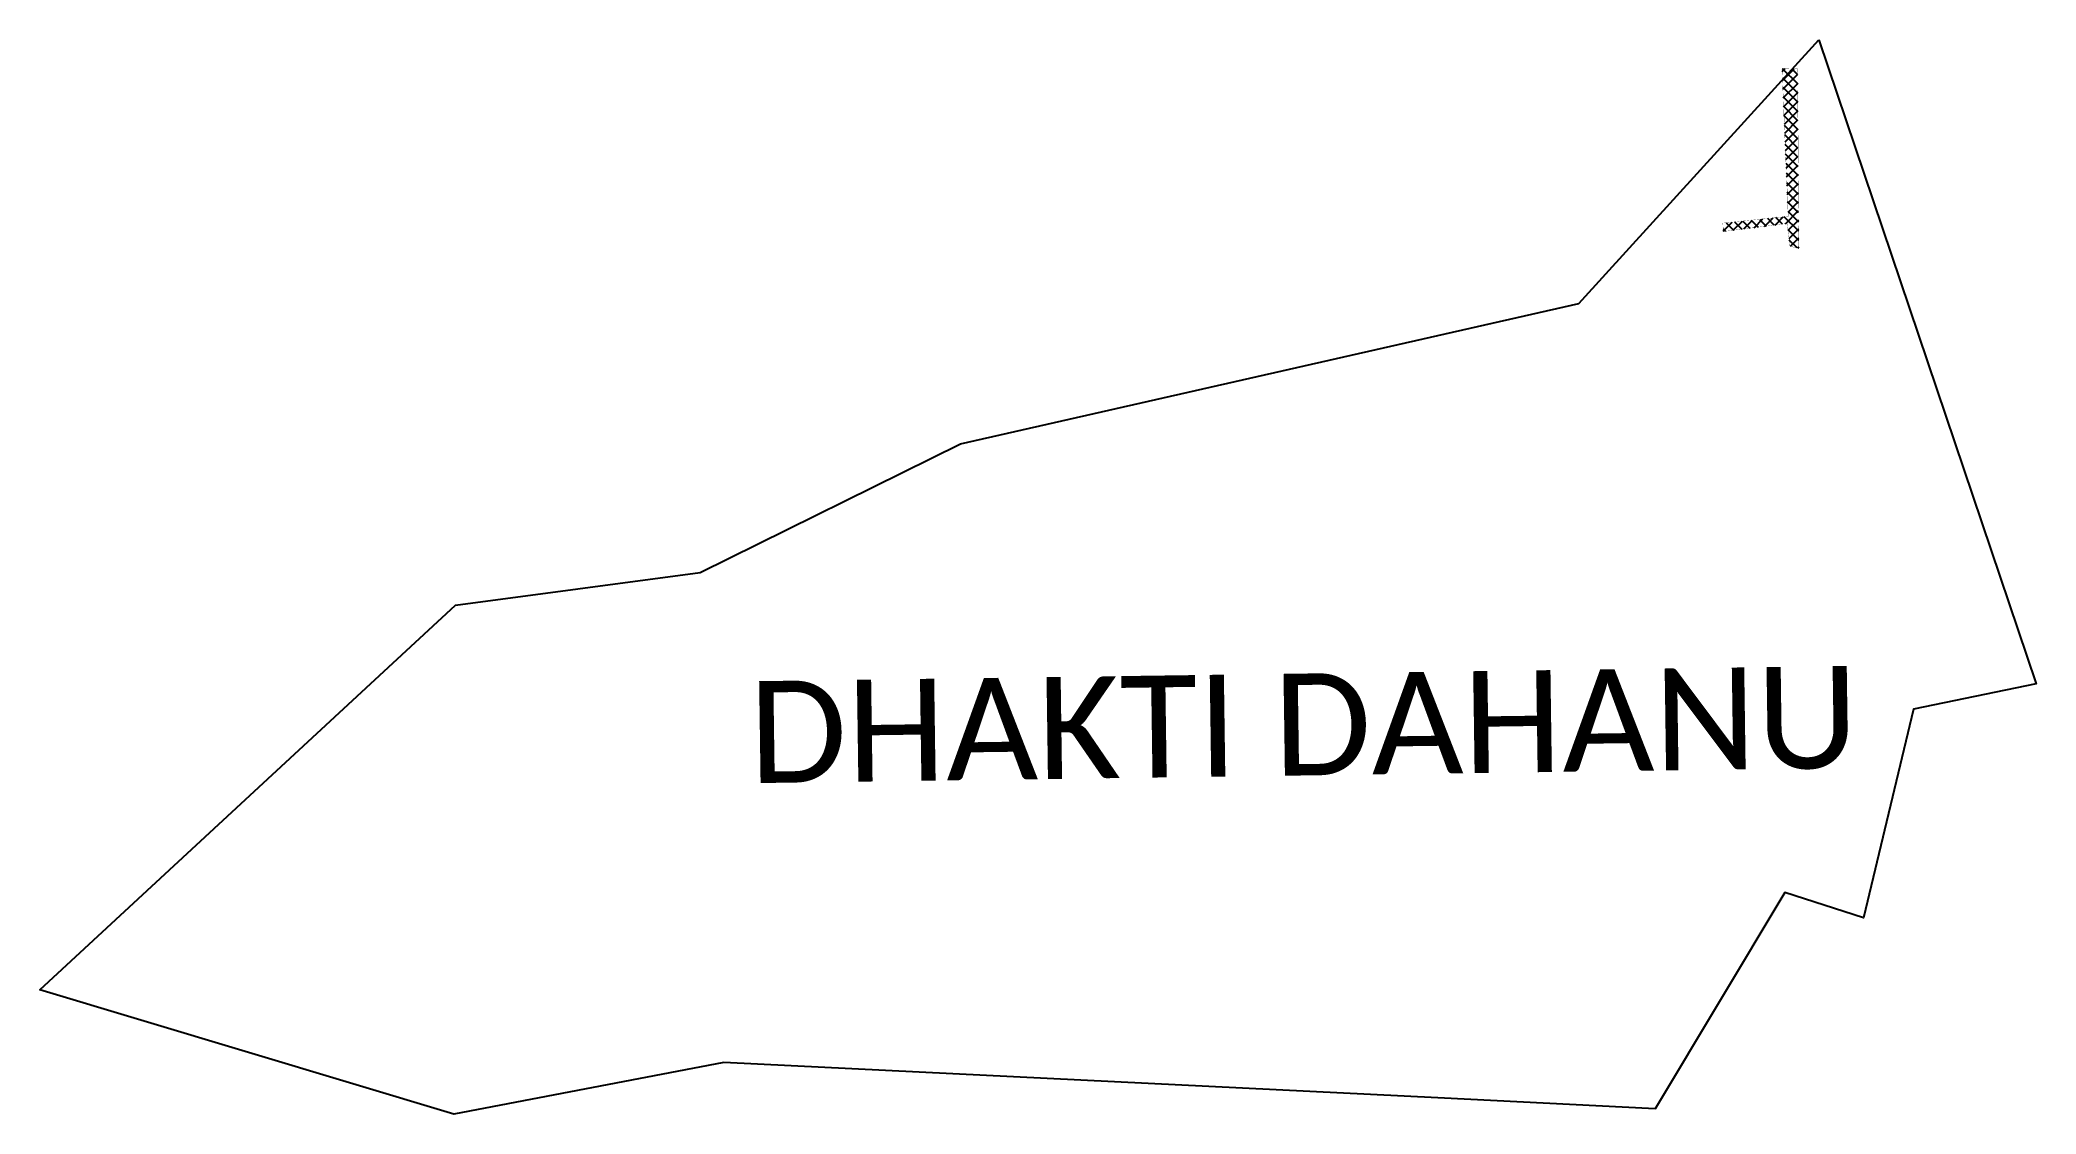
# Model space of a CAD drawing. Header units: metres. Extents: x 259776 to 260756, y 2209230 to 2209757.
import ezdxf

# ---------------------------------------------------------------- set-up
doc = ezdxf.new("R2010")
doc.units = ezdxf.units.M
for name, color, linetype in [('JETTY', 51, 'Continuous'), ('JETTY HATCH', 210, 'Continuous'), ('village', 3, 'Continuous'), ('VILLAGE NAME', 250, 'Continuous')]:
    doc.layers.add(name, color=color, linetype=linetype)
doc.styles.get("Standard").update_dxf_attribs({"font": 'simplex.shx'})

msp = doc.modelspace()

# ---------------------------------------------------------------- hatches: boundary and pattern name
at = {"layer": 'JETTY HATCH'}
h = msp.add_hatch(dxfattribs=at)
h.set_pattern_fill('ANSI37', color=256)
h.paths.add_polyline_path([(260630.85, 2209743.19), (260638.49, 2209742.97), (260639.14, 2209654.85), (260634.78, 2209655.94), (260633.47, 2209667.07), (260602.05, 2209663.14), (260601.83, 2209667.29), (260633.91, 2209670.56)])

# ---------------------------------------------------------------- linework, layer by layer
at = {"layer": 'JETTY', "const_width": 0.1, "flags": 128}
msp.add_lwpolyline([(260630.85, 2209743.19), (260638.49, 2209742.97), (260639.14, 2209654.85), (260634.78, 2209655.94), (260633.47, 2209667.07), (260602.05, 2209663.14), (260601.83, 2209667.29), (260633.91, 2209670.56)], close=True, dxfattribs=at)
at = {"layer": 'village', "color": 3, "true_color": 0x00ff00}
msp.add_polyline3d([(260648.95, 2209757.17, 0), (260755.51, 2209441.12, 0), (260695.4, 2209428.7, 0), (260670.88, 2209326.35, 0), (260632.24, 2209338.84, 0), (260568.67, 2209232.55, 0), (260461.95, 2209238.1, 0), (260111.59, 2209255.42, 0), (259979.24, 2209230.06, 0), (259776.1, 2209290.95, 0), (259979.98, 2209479.82, 0), (260100.12, 2209495.78, 0), (260227.82, 2209558.96, 0), (260531.09, 2209627.76, 0)], close=True, dxfattribs=at)

# ---------------------------------------------------------------- texts
at = {"layer": 'VILLAGE NAME', "insert": (260123.7, 2209442.42), "char_height": 50, "attachment_point": 1, "rotation": 0.80095}
msp.add_mtext_dynamic_manual_height_columns('{\\fCalibri|b0|i0|c0|p34;DHAKTI DAHANU}', width=1538.4607, gutter_width=667.32, heights=[0], dxfattribs=at)

doc.saveas('drawing.dxf')
